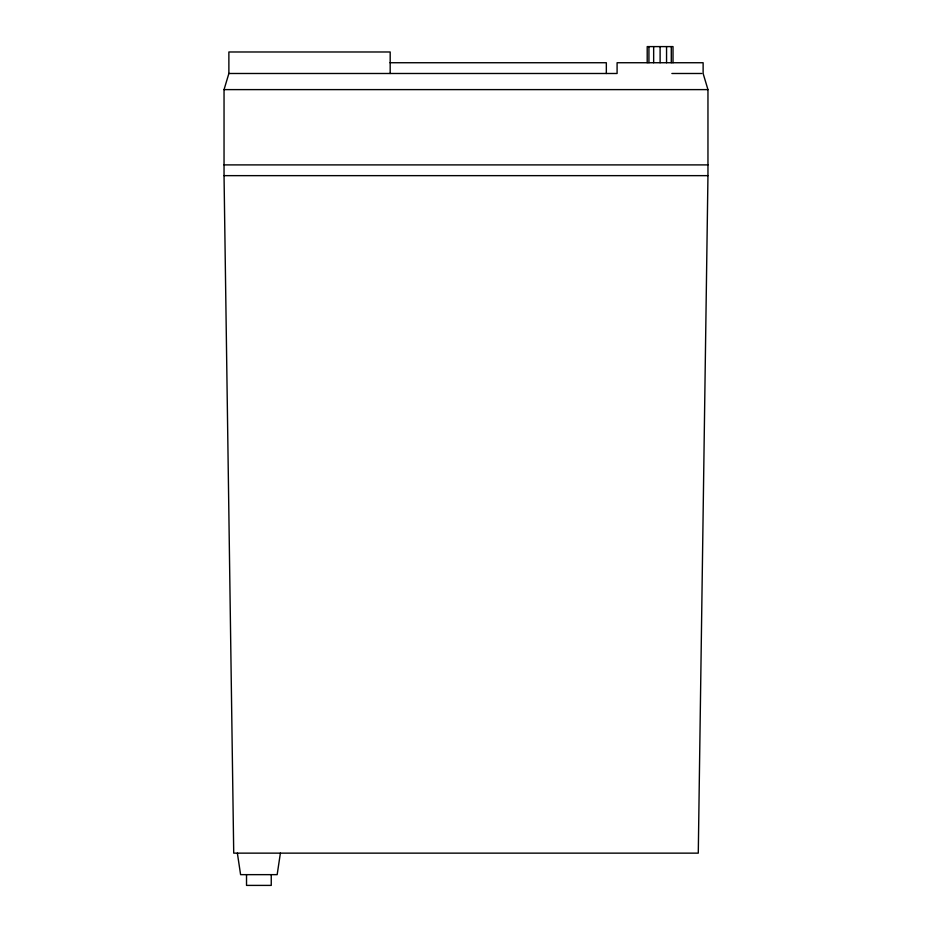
<?xml version="1.0" encoding="UTF-8"?>
<svg xmlns="http://www.w3.org/2000/svg" width="932" height="932" viewBox="0 0 932 932"><rect width="100%" height="100%" fill="white"/><g stroke="black" fill="none" stroke-linecap="round" stroke-linejoin="round"><path stroke-width="1.4" d="M228.876 73.488L617.089 73.488L617.089 62.735L703.124 62.735L703.124 73.488L707.959 89.612L707.959 175.647L698.278 853.141L233.722 853.141L224.041 175.647L224.041 89.612L228.876 73.488L228.876 51.982L390.182 51.982L390.182 73.488M280.392 853.141L277.165 874.647L240.596 874.647L237.369 853.141M390.054 62.735L606.336 62.735L606.336 73.488M671.879 73.488L701.691 73.488M224.041 89.612L707.959 89.612M224.041 164.894L707.959 164.894M224.041 175.647L707.959 175.647M673.009 62.735L673.009 46.6L647.204 46.6L647.204 62.735M671.285 46.6L671.285 62.735M666.555 46.6L666.555 62.735M660.112 46.6L660.112 62.735M653.658 46.6L653.658 62.735M648.928 46.6L648.928 62.735M271.247 874.647L271.247 885.4L246.526 885.4L246.526 874.647"/></g></svg>
